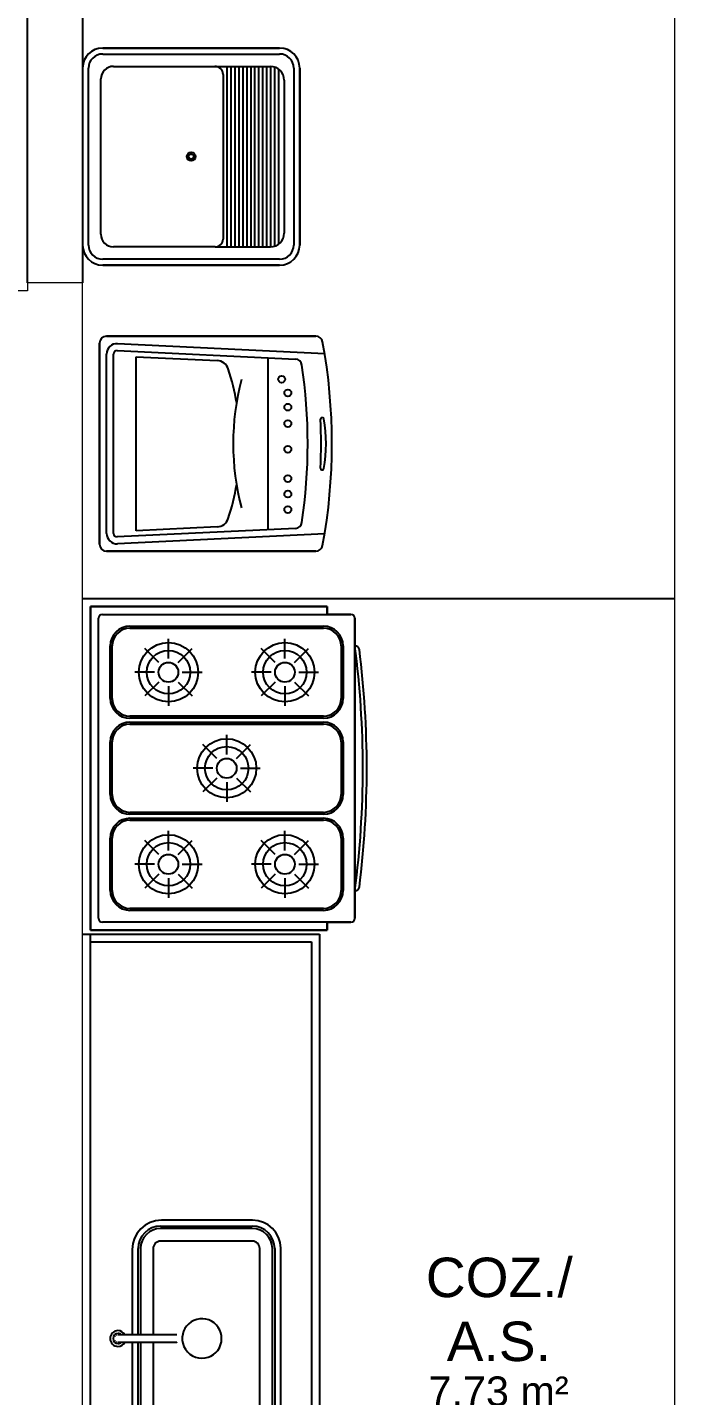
# Model space of a CAD drawing. Header units: centimetres. Extents: x -10.6 to 24.4, y 0 to 16.9.
# Drawn here: x 13.92 to 15.56, y 11.21 to 14.678 of the extents above; entities that cross this region are included whole.
import ezdxf

# ---------------------------------------------------------------- set-up
doc = ezdxf.new("R2010")
doc.units = ezdxf.units.CM
doc.styles.add('Arial', font='arial.ttf', dxfattribs={"height": 7.5})
doc.styles.add('Arial_1', font='arial.ttf', dxfattribs={"height": 10})

msp = doc.modelspace()

# ---------------------------------------------------------------- linework, layer by layer
for p, q in [((13.92, 14.03), (13.92, 16.74)), ((14.06, 14.73), (14.06, 14.03)), ((14.5592, 14.625), (14.1108, 14.625)), ((14.1108, 14.625), (14.5592, 14.625)), ((14.1108, 14.61), (14.5592, 14.61)), ((14.075, 14.1258), (14.075, 14.5742)), ((14.138, 14.5786), (14.3953, 14.5786)), ((14.3953, 14.5786), (14.5358, 14.5786)), ((14.4258, 14.5786), (14.4258, 14.1213)), ((14.4358, 14.5786), (14.4358, 14.1213)), ((14.4458, 14.5786), (14.4458, 14.1213)), ((14.4558, 14.5786), (14.4558, 14.1213)), ((14.4658, 14.5786), (14.4658, 14.1213)), ((14.4758, 14.5786), (14.4758, 14.1213)), ((14.4858, 14.5786), (14.4858, 14.1213)), ((14.4958, 14.5786), (14.4958, 14.1213)), ((14.5058, 14.5786), (14.5058, 14.1213)), ((14.5158, 14.5786), (14.5158, 14.1213)), ((14.5258, 14.5786), (14.5258, 14.1213)), ((14.5358, 14.5786), (14.5358, 14.1213)), ((14.5458, 14.5772), (14.5458, 14.1228)), ((14.5559, 14.5723), (14.5559, 14.1277)), ((14.595, 14.5742), (14.595, 14.1258)), ((14.61, 14.1258), (14.61, 14.5742)), ((14.61, 14.5742), (14.61, 14.1258)), ((14.1062, 14.1531), (14.1062, 14.5469)), ((14.4158, 14.5581), (14.4158, 14.141)), ((14.5708, 14.5436), (14.5708, 14.1563)), ((14.3961, 14.1213), (14.1379, 14.1213)), ((14.3961, 14.1213), (14.5358, 14.1213)), ((14.5592, 14.09), (14.1108, 14.09)), ((14.1108, 14.075), (14.5592, 14.075)), ((14.5592, 14.075), (14.1108, 14.075)), ((14.1031, 13.8773), (14.1031, 13.3676)), ((14.1031, 13.3676), (14.1031, 13.8773)), ((14.1031, 13.8773), (14.1031, 13.3676)), ((14.6509, 13.8948), (14.1206, 13.8948)), ((14.1206, 13.8948), (14.6509, 13.8948)), ((14.6509, 13.8948), (14.1206, 13.8948)), ((14.1483, 13.876), (14.6734, 13.851)), ((14.1206, 13.3952), (14.1206, 13.8496)), ((14.1382, 13.3952), (14.1382, 13.8496)), ((14.1474, 13.8584), (14.5991, 13.8369)), ((14.1953, 13.8429), (14.4012, 13.8331)), ((14.1953, 13.4019), (14.1953, 13.8429)), ((14.5294, 13.8402), (14.5294, 13.4046)), ((14.5991, 13.408), (14.1474, 13.3864)), ((14.6734, 13.3939), (14.1483, 13.3689)), ((14.4012, 13.4117), (14.1953, 13.4019)), ((14.1206, 13.35), (14.6509, 13.35)), ((14.6509, 13.35), (14.1206, 13.35)), ((14.1206, 13.35), (14.6509, 13.35)), ((14.06, 13.23), (15.56, 13.23)), ((14.68, 13.21), (14.08, 13.21)), ((14.08, 13.21), (14.08, 12.39)), ((14.08, 13.21), (14.68, 13.21)), ((14.08, 12.39), (14.08, 13.21)), ((14.68, 13.21), (14.08, 13.21)), ((14.08, 13.21), (14.08, 12.39)), ((14.1, 12.42), (14.1, 13.18)), ((14.11, 13.19), (14.74, 13.19)), ((14.68, 13.19), (14.68, 13.21)), ((14.68, 13.21), (14.68, 13.19)), ((14.68, 13.19), (14.68, 13.21)), ((14.74, 13.19), (14.68, 13.19)), ((14.74, 13.19), (14.68, 13.19)), ((14.75, 13.1098), (14.75, 13.18)), ((14.75, 13.18), (14.75, 12.42)), ((14.75, 12.42), (14.75, 13.18)), ((14.18, 13.16), (14.67, 13.16)), ((14.18, 13.155), (14.67, 13.155)), ((14.13, 12.9767), (14.13, 13.11)), ((14.135, 12.9767), (14.135, 13.11)), ((14.2775, 13.0783), (14.2775, 13.1283)), ((14.5725, 13.0783), (14.5725, 13.1283)), ((14.715, 13.11), (14.715, 12.9767)), ((14.72, 13.11), (14.72, 12.9767)), ((14.2528, 13.0681), (14.2174, 13.1034)), ((14.3022, 13.0681), (14.3376, 13.1034)), ((14.5478, 13.0681), (14.5124, 13.1034)), ((14.5972, 13.0681), (14.6326, 13.1034)), ((14.2425, 13.0433), (14.1925, 13.0433)), ((14.3125, 13.0433), (14.3625, 13.0433)), ((14.5375, 13.0433), (14.4875, 13.0433)), ((14.6075, 13.0433), (14.6575, 13.0433)), ((14.2528, 13.0186), (14.2174, 12.9832)), ((14.2775, 13.0083), (14.2775, 12.9583)), ((14.3022, 13.0186), (14.3376, 12.9832)), ((14.5478, 13.0186), (14.5124, 12.9832)), ((14.5725, 13.0083), (14.5725, 12.9583)), ((14.5972, 13.0186), (14.6326, 12.9832)), ((14.67, 12.9317), (14.18, 12.9317)), ((14.67, 12.9267), (14.18, 12.9267)), ((14.18, 12.9167), (14.67, 12.9167)), ((14.18, 12.9117), (14.67, 12.9117)), ((14.13, 12.7333), (14.13, 12.8667)), ((14.135, 12.7333), (14.135, 12.8667)), ((14.425, 12.835), (14.425, 12.885)), ((14.715, 12.8667), (14.715, 12.7333)), ((14.72, 12.8667), (14.72, 12.7333)), ((14.4003, 12.8247), (14.3649, 12.8601)), ((14.4497, 12.8247), (14.4851, 12.8601)), ((14.39, 12.8), (14.34, 12.8)), ((14.46, 12.8), (14.51, 12.8)), ((14.4003, 12.7753), (14.3649, 12.7399)), ((14.425, 12.765), (14.425, 12.715)), ((14.4497, 12.7753), (14.4851, 12.7399)), ((14.67, 12.6883), (14.18, 12.6883)), ((14.67, 12.6833), (14.18, 12.6833)), ((14.18, 12.6733), (14.67, 12.6733)), ((14.18, 12.6683), (14.67, 12.6683)), ((14.13, 12.49), (14.13, 12.6233)), ((14.135, 12.49), (14.135, 12.6233)), ((14.2775, 12.5917), (14.2775, 12.6417)), ((14.5725, 12.5917), (14.5725, 12.6417)), ((14.715, 12.6233), (14.715, 12.49)), ((14.72, 12.6233), (14.72, 12.49)), ((14.2528, 12.5814), (14.2174, 12.6168)), ((14.3022, 12.5814), (14.3376, 12.6168)), ((14.5478, 12.5814), (14.5124, 12.6168)), ((14.5972, 12.5814), (14.6326, 12.6168)), ((14.2425, 12.5567), (14.1925, 12.5567)), ((14.3125, 12.5567), (14.3625, 12.5567)), ((14.5375, 12.5567), (14.4875, 12.5567)), ((14.6075, 12.5567), (14.6575, 12.5567)), ((14.2528, 12.5319), (14.2174, 12.4966)), ((14.2775, 12.5217), (14.2775, 12.4717)), ((14.3022, 12.5319), (14.3376, 12.4966)), ((14.5478, 12.5319), (14.5124, 12.4966)), ((14.5725, 12.5217), (14.5725, 12.4717)), ((14.5972, 12.5319), (14.6326, 12.4966)), ((14.75, 12.42), (14.75, 12.4902)), ((14.67, 12.445), (14.18, 12.445)), ((14.67, 12.44), (14.18, 12.44)), ((14.06, 12.38), (14.08, 12.38)), ((14.08, 12.39), (14.68, 12.39)), ((14.68, 12.39), (14.08, 12.39)), ((14.08, 12.39), (14.68, 12.39)), ((14.08, 10.33), (14.08, 12.38)), ((14.08, 12.38), (14.66, 12.38)), ((14.74, 12.41), (14.11, 12.41)), ((14.66, 12.38), (14.66, 10.33)), ((14.68, 12.39), (14.68, 12.41)), ((14.68, 12.41), (14.74, 12.41)), ((14.68, 12.41), (14.68, 12.39)), ((14.68, 12.39), (14.68, 12.41)), ((14.68, 12.41), (14.74, 12.41)), ((14.08, 12.36), (14.64, 12.36)), ((14.64, 12.36), (14.64, 10.35)), ((14.4905, 11.655), (14.2599, 11.655)), ((14.2576, 11.64), (14.4897, 11.64)), ((14.4897, 11.6339), (14.2576, 11.6339)), ((14.2005, 11.3645), (14.2005, 11.5828)), ((14.2066, 11.5828), (14.2066, 11.3644)), ((14.2386, 11.5828), (14.2386, 11.3643)), ((14.4897, 11.6019), (14.2576, 11.6019)), ((14.5087, 11.1258), (14.5087, 11.5828)), ((14.5407, 11.1258), (14.5407, 11.5828)), ((14.5468, 11.5828), (14.5468, 11.1271)), ((14.5618, 11.1294), (14.5618, 11.5836)), ((14.1855, 11.5805), (14.1855, 11.3644)), ((14.1855, 11.3456), (14.1855, 11.1244)), ((14.2005, 11.1271), (14.2005, 11.3455)), ((14.2066, 11.3456), (14.2066, 11.1258)), ((14.2354, 11.3645), (14.2132, 11.3645)), ((14.2132, 11.3455), (14.2354, 11.3455)), ((14.2386, 11.3457), (14.2386, 11.1258))]:
    msp.add_line(p, q)
at = {"lineweight": 20}
for p, q in [((15.56, 14.73), (15.56, 11.12)), ((13.92, 14.01), (10.36, 14.01)), ((13.92, 14.03), (13.92, 14.01)), ((14.06, 14.03), (13.92, 14.03)), ((14.06, 9.58), (14.06, 14.03))]:
    msp.add_line(p, q, dxfattribs=at)
at = {"flags": 128}
for points in [[(14.2132, 11.3645), (14.2106, 11.3645), (14.2081, 11.3645), (14.2055, 11.3645), (14.203, 11.3645), (14.2005, 11.3645), (14.1981, 11.3645), (14.1956, 11.3645), (14.1932, 11.3645), (14.1908, 11.3645), (14.1884, 11.3645), (14.1861, 11.3645), (14.1838, 11.3645), (14.1816, 11.3645), (14.1794, 11.3645), (14.1773, 11.3645), (14.1752, 11.3645), (14.1732, 11.3645), (14.1713, 11.3645), (14.1694, 11.3645), (14.1676, 11.3645), (14.1659, 11.3645), (14.1642, 11.3645), (14.1626, 11.3645), (14.1611, 11.3645), (14.1597, 11.3645), (14.1584, 11.3645), (14.1571, 11.3645), (14.156, 11.3645), (14.1549, 11.3645), (14.154, 11.3645), (14.1531, 11.3645), (14.1523, 11.3645), (14.1516, 11.3645), (14.1511, 11.3645), (14.1506, 11.3645), (14.1502, 11.3645), (14.1499, 11.3645), (14.1497, 11.3645), (14.1497, 11.3645), (14.1497, 11.3645)], [(14.1497, 11.3455), (14.1497, 11.3455), (14.1499, 11.3455), (14.1501, 11.3455), (14.1505, 11.3455), (14.1509, 11.3455), (14.1515, 11.3455), (14.1521, 11.3455), (14.1529, 11.3455), (14.1537, 11.3455), (14.1547, 11.3455), (14.1557, 11.3455), (14.1568, 11.3455), (14.158, 11.3455), (14.1593, 11.3455), (14.1607, 11.3455), (14.1622, 11.3455), (14.1638, 11.3455), (14.1654, 11.3455), (14.1671, 11.3455), (14.1689, 11.3455), (14.1708, 11.3455), (14.1727, 11.3455), (14.1747, 11.3455), (14.1767, 11.3455), (14.1788, 11.3455), (14.181, 11.3455), (14.1832, 11.3455), (14.1855, 11.3455), (14.1878, 11.3455), (14.1901, 11.3455), (14.1925, 11.3455), (14.1949, 11.3455), (14.1974, 11.3455), (14.1999, 11.3455), (14.2024, 11.3455), (14.2049, 11.3455), (14.2074, 11.3455), (14.2099, 11.3455), (14.2125, 11.3455), (14.2132, 11.3455)], [(14.2989, 11.3645), (14.2988, 11.3645), (14.2987, 11.3645), (14.2984, 11.3645), (14.2981, 11.3645), (14.2976, 11.3645), (14.2971, 11.3645), (14.2964, 11.3645), (14.2957, 11.3645), (14.2948, 11.3645), (14.2939, 11.3645), (14.2928, 11.3645), (14.2917, 11.3645), (14.2905, 11.3645), (14.2892, 11.3645), (14.2878, 11.3645), (14.2863, 11.3645), (14.2848, 11.3645), (14.2831, 11.3645), (14.2814, 11.3645), (14.2796, 11.3645), (14.2778, 11.3645), (14.2758, 11.3645), (14.2738, 11.3645), (14.2718, 11.3645), (14.2697, 11.3645), (14.2675, 11.3645), (14.2653, 11.3645), (14.263, 11.3645), (14.2607, 11.3645), (14.2584, 11.3645), (14.256, 11.3645), (14.2536, 11.3645), (14.2511, 11.3645), (14.2487, 11.3645), (14.2462, 11.3645), (14.2437, 11.3645), (14.2411, 11.3645), (14.2386, 11.3645), (14.2361, 11.3645), (14.2354, 11.3645)], [(14.2354, 11.3455), (14.2379, 11.3455), (14.2404, 11.3455), (14.243, 11.3455), (14.2455, 11.3455), (14.248, 11.3455), (14.2505, 11.3455), (14.2529, 11.3455), (14.2553, 11.3455), (14.2577, 11.3455), (14.2601, 11.3455), (14.2624, 11.3455), (14.2647, 11.3455), (14.2669, 11.3455), (14.2691, 11.3455), (14.2712, 11.3455), (14.2733, 11.3455), (14.2753, 11.3455), (14.2772, 11.3455), (14.2791, 11.3455), (14.2809, 11.3455), (14.2827, 11.3455), (14.2843, 11.3455), (14.2859, 11.3455), (14.2874, 11.3455), (14.2888, 11.3455), (14.2901, 11.3455), (14.2914, 11.3455), (14.2925, 11.3455), (14.2936, 11.3455), (14.2946, 11.3455), (14.2954, 11.3455), (14.2962, 11.3455), (14.2969, 11.3455), (14.2975, 11.3455), (14.298, 11.3455), (14.2983, 11.3455), (14.2986, 11.3455), (14.2988, 11.3455), (14.2989, 11.3455), (14.2989, 11.3455)]]:
    msp.add_lwpolyline(points, dxfattribs=at)
for centre, radius in [((14.335, 14.35), 0.011), ((14.335, 14.35), 0.00634), ((14.5643, 13.7859), 0.00879), ((14.58, 13.7511), 0.00879), ((14.58, 13.7151), 0.00879), ((14.58, 13.6735), 0.00879), ((14.58, 13.6083), 0.00879), ((14.58, 13.5341), 0.00879), ((14.58, 13.4948), 0.00879), ((14.58, 13.4554), 0.00879), ((14.2775, 13.0433), 0.075), ((14.5725, 13.0433), 0.075), ((14.2775, 13.0433), 0.055), ((14.5725, 13.0433), 0.055), ((14.2775, 13.0433), 0.025), ((14.5725, 13.0433), 0.025), ((14.425, 12.8), 0.075), ((14.425, 12.8), 0.055), ((14.425, 12.8), 0.025), ((14.2775, 12.5567), 0.075), ((14.5725, 12.5567), 0.075), ((14.2775, 12.5567), 0.055), ((14.5725, 12.5567), 0.055), ((14.2775, 12.5567), 0.025), ((14.5725, 12.5567), 0.025)]:
    msp.add_circle(centre, radius)
for centre, radius, start, end in [((14.1108, 14.5742), 0.0508, 90, 180), ((14.1108, 14.5742), 0.0508, 90, 180), ((14.1108, 14.5742), 0.0358, 90, 180), ((14.5592, 14.5742), 0.0508, 0, 90), ((14.5592, 14.5742), 0.0508, 0, 90), ((14.5592, 14.5742), 0.0358, 0, 90), ((14.138, 14.5469), 0.0318, 90, 180), ((14.3953, 14.5581), 0.0206, 0, 90), ((14.5358, 14.5436), 0.035, 0, 90), ((14.1379, 14.1531), 0.0317, 180, 270), ((14.5358, 14.1563), 0.035, 270, 0), ((14.1108, 14.1258), 0.0508, 180, 270), ((14.1108, 14.1258), 0.0508, 180, 270), ((14.1108, 14.1258), 0.0358, 180, 270), ((14.3961, 14.141), 0.0197, 270, 0), ((14.5592, 14.1258), 0.0508, 270, 0), ((14.5592, 14.1258), 0.0358, 270, 0), ((14.5592, 14.1258), 0.0508, 270, 0), ((14.1206, 13.8773), 0.0176, 90, 180), ((14.1206, 13.8773), 0.0176, 90, 180), ((14.1206, 13.8773), 0.0176, 90, 180), ((14.147, 13.8496), 0.0264, 87.2737, 180), ((14.6509, 13.8773), 0.0176, 10.4646, 90), ((14.6509, 13.8773), 0.0176, 10.4646, 90), ((14.6509, 13.8773), 0.0176, 10.4646, 90), ((13.2711, 13.6224), 1.4207, 349.5354, 10.4646), ((13.2711, 13.6224), 1.4207, 349.5354, 10.4646), ((13.2711, 13.6224), 1.4207, 349.5354, 10.4646), ((14.147, 13.8496), 0.00879, 87.2737, 180), ((14.5982, 13.8193), 0.0176, 8.44, 87.2737), ((14.3997, 13.8024), 0.0308, 17.9857, 87.2737), ((13.8454, 13.6224), 0.6136, 9.6056, 17.9857), ((13.2711, 13.6224), 1.3592, 351.56, 8.44), ((15.0814, 13.6224), 0.64, 165.2693, 194.7307), ((14.667, 13.6846), 0.00439, 11.5585, 184.0034), ((13.5892, 13.6224), 1.0751, 356.7, 3.3), ((14.3155, 13.6224), 0.3613, 349.9472, 10.0528), ((14.667, 13.5602), 0.00439, 175.9966, 348.4415), ((13.8454, 13.6224), 0.6136, 342.0143, 350.3944), ((14.3997, 13.4425), 0.0308, 272.7263, 342.0143), ((14.5982, 13.4255), 0.0176, 272.7263, 351.56), ((14.147, 13.3952), 0.0264, 180, 272.7263), ((14.147, 13.3952), 0.00879, 180, 272.7263), ((14.1206, 13.3676), 0.0176, 180, 270), ((14.1206, 13.3676), 0.0176, 180, 270), ((14.1206, 13.3676), 0.0176, 180, 270), ((14.6509, 13.3676), 0.0176, 270, 349.5354), ((14.6509, 13.3676), 0.0176, 270, 349.5354), ((14.6509, 13.3676), 0.0176, 270, 349.5354), ((14.11, 13.18), 0.01, 90, 180), ((14.74, 13.18), 0.01, 0, 90), ((14.74, 13.18), 0.01, 0, 90), ((14.74, 13.18), 0.01, 0, 90), ((14.18, 13.11), 0.05, 90, 180), ((14.18, 13.11), 0.045, 90, 180), ((14.67, 13.11), 0.05, 0, 90), ((14.67, 13.11), 0.045, 0, 90), ((14.7513, 13.0998), 0.01, 7.1504, 97.2693), ((14.7513, 13.0998), 0.01, 7.1504, 97.2693), ((12.3611, 12.8), 2.4089, 352.6117, 7.3883), ((12.3611, 12.8), 2.4189, 352.8496, 7.1504), ((12.3611, 12.8), 2.4189, 352.8496, 7.1504), ((14.18, 12.9767), 0.05, 180, 270), ((14.18, 12.9767), 0.045, 180, 270), ((14.67, 12.9767), 0.05, 270, 0), ((14.67, 12.9767), 0.045, 270, 0), ((14.18, 12.8667), 0.05, 90, 180), ((14.18, 12.8667), 0.045, 90, 180), ((14.67, 12.8667), 0.05, 0, 90), ((14.67, 12.8667), 0.045, 0, 90), ((14.18, 12.7333), 0.05, 180, 270), ((14.18, 12.7333), 0.045, 180, 270), ((14.67, 12.7333), 0.05, 270, 0), ((14.67, 12.7333), 0.045, 270, 0), ((14.18, 12.6233), 0.05, 90, 180), ((14.18, 12.6233), 0.045, 90, 180), ((14.67, 12.6233), 0.05, 0, 90), ((14.67, 12.6233), 0.045, 0, 90), ((14.18, 12.49), 0.05, 180, 270), ((14.18, 12.49), 0.045, 180, 270), ((14.67, 12.49), 0.05, 270, 0), ((14.67, 12.49), 0.045, 270, 0), ((14.7513, 12.5002), 0.01, 262.7307, 352.8496), ((14.7513, 12.5002), 0.01, 262.7307, 352.8496), ((14.11, 12.42), 0.01, 180, 270), ((14.74, 12.42), 0.01, 270, 0), ((14.74, 12.42), 0.01, 270, 0), ((14.74, 12.42), 0.01, 270, 0), ((14.2599, 11.5805), 0.0744, 90, 180), ((14.4905, 11.5836), 0.0713, 0, 90), ((14.2576, 11.5828), 0.0571, 90, 180), ((14.2576, 11.5828), 0.051, 90, 180), ((14.4897, 11.5828), 0.0571, 0, 90), ((14.4897, 11.5828), 0.051, 0, 90), ((14.2576, 11.5828), 0.019, 90, 180), ((14.2576, 11.5828), 0.019, 130.2324, 139.7676), ((14.4897, 11.5828), 0.019, 0, 90), ((14.4897, 11.5828), 0.019, 40.2324, 49.7676), ((14.1495, 11.3549), 0.02, 90, 270), ((14.1495, 11.3549), 0.02, 29.2295, 90), ((14.3623, 11.355), 0.05, 270, 193.7088), ((14.1497, 11.355), 0.0127, 90, 270), ((14.1497, 11.355), 0.00953, 142.8035, 150), ((14.1497, 11.355), 0.00952, 210, 217.1965), ((14.1497, 11.355), 0.00952, 113.0558, 120), ((14.1497, 11.355), 0.00952, 240, 246.9442), ((14.1497, 11.355), 0.00952, 266.0741, 270), ((14.1495, 11.3549), 0.02, 270, 332.1441), ((14.1497, 11.355), 0.0127, 48.6405, 90), ((14.1497, 11.355), 0.0127, 270, 310.8215), ((14.3623, 11.355), 0.05, 193.7088, 270)]:
    msp.add_arc(centre, radius, start, end)

# ---------------------------------------------------------------- texts
at = {"attachment_point": 1}
for s, insert, char_height, width, style in [('COZ./', (14.9296, 11.5599), 0.1, 0.456962, 'Arial_1'), ('A.S.', (14.9825, 11.3978), 0.1, 0.328692, 'Arial_1'), ('7,73 m²', (14.9363, 11.2588), 0.075, 0.440928, 'Arial')]:
    msp.add_mtext(s, dxfattribs=dict(at, insert=insert, char_height=char_height, width=width, style=style))

doc.saveas('drawing.dxf')
